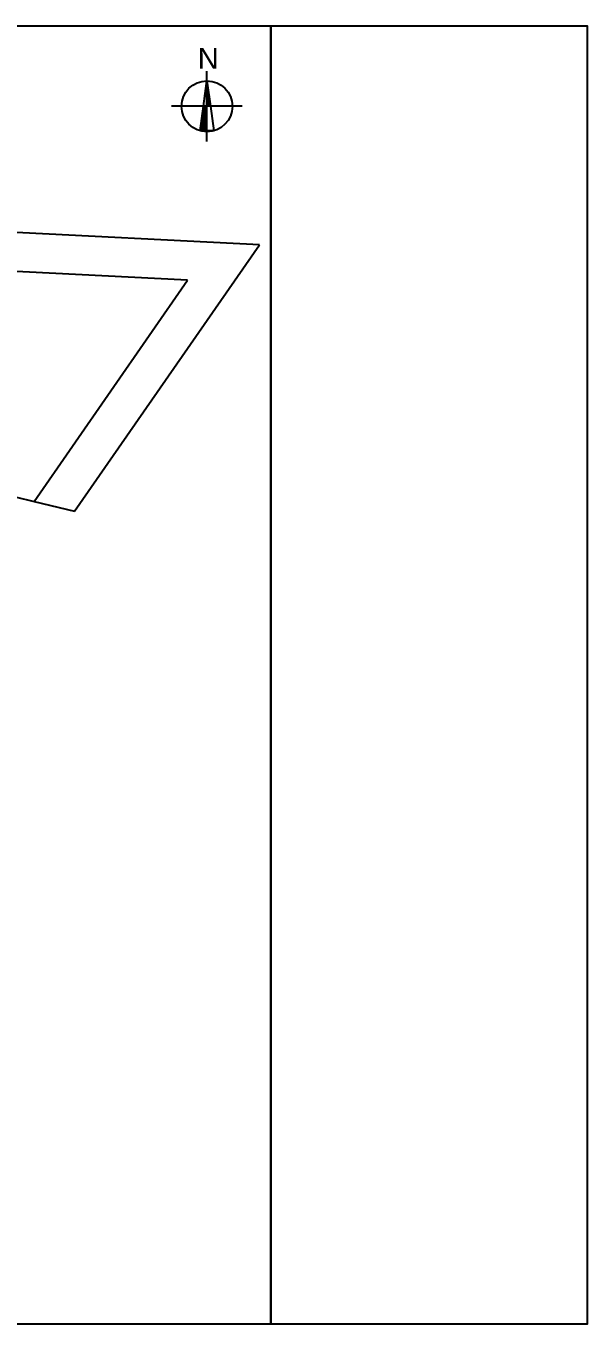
# Model space of a CAD drawing. Extents: x 136.1 to 233.1, y 82.3 to 162.3.
# Drawn here: x 198.5 to 233.1, y 82.3 to 162.3 of the extents above; entities that cross this region are included whole.
import ezdxf
from ezdxf.enums import TextEntityAlignment as Align

# ---------------------------------------------------------------- set-up
doc = ezdxf.new("R2010")
doc.units = 0
doc.layers.get('0').update_dxf_attribs({"linetype": 'CONTINUOUS'})
doc.layers.add('MURI------CAJ', color=4, linetype='CONTINUOUS')
doc.layers.add('VISTE-----CAF', color=2, linetype='CONTINUOUS')
doc.styles.add('HEL', font='helvetic')

# ---------------------------------------------------------------- blocks, each defined once
blk = doc.blocks.new('NORD')
at = {"color": 2}
for p, q in [((2.975, -4.786), (2.975, -2.611)), ((4.062, -3.698), (1.878, -3.698))]:
    blk.add_line(p, q, dxfattribs=at)
for p, q in [((2.975, -3.698), (2.975, -2.915)), ((2.975, -3.698), (2.865, -3.698)), ((3.084, -3.698), (2.975, -3.698)), ((2.975, -4.432), (2.975, -3.698))]:
    blk.add_line(p, q)
at = {"color": 1}
for p, q in [((2.976, -2.92), (2.975, -2.919)), ((2.976, -2.925), (2.975, -2.926)), ((2.983, -2.971), (2.975, -2.979)), ((2.984, -2.982), (2.975, -2.972)), ((2.989, -3.018), (2.975, -3.032)), ((2.993, -3.043), (2.975, -3.025)), ((2.996, -3.064), (2.975, -3.085)), ((3.002, -3.105), (2.975, -3.078)), ((3.002, -3.111), (2.975, -3.138)), ((3.01, -3.167), (2.975, -3.131)), ((3.009, -3.157), (2.975, -3.191)), ((3.019, -3.228), (2.975, -3.185)), ((3.015, -3.204), (2.975, -3.244)), ((3.027, -3.29), (2.975, -3.238)), ((3.022, -3.25), (2.975, -3.297)), ((3.036, -3.352), (2.975, -3.291)), ((3.028, -3.297), (2.975, -3.35)), ((3.035, -3.343), (2.975, -3.403)), ((3.045, -3.413), (2.975, -3.344)), ((3.041, -3.39), (2.975, -3.456)), ((3.053, -3.475), (2.975, -3.397)), ((3.048, -3.436), (2.975, -3.509)), ((3.062, -3.537), (2.975, -3.45)), ((3.054, -3.483), (2.975, -3.562)), ((3.07, -3.598), (2.975, -3.503)), ((3.061, -3.53), (2.975, -3.615)), ((3.079, -3.66), (2.975, -3.556)), ((3.067, -3.576), (2.975, -3.668)), ((2.975, -3.987), (2.801, -4.161)), ((2.975, -3.934), (2.809, -4.099)), ((2.975, -3.881), (2.818, -4.038)), ((2.975, -4.139), (2.825, -3.989)), ((2.975, -3.828), (2.827, -3.976)), ((2.975, -4.086), (2.831, -3.942)), ((2.975, -3.775), (2.835, -3.914)), ((2.975, -4.033), (2.838, -3.896)), ((2.975, -3.722), (2.844, -3.853)), ((2.975, -3.98), (2.844, -3.849)), ((2.975, -3.927), (2.851, -3.803)), ((2.945, -3.698), (2.852, -3.791)), ((2.975, -3.874), (2.857, -3.756)), ((2.892, -3.698), (2.861, -3.729)), ((2.975, -3.821), (2.864, -3.71)), ((2.975, -3.768), (2.905, -3.698)), ((2.975, -3.715), (2.958, -3.698)), ((3.064, -3.698), (2.975, -3.609)), ((3.011, -3.698), (2.975, -3.662)), ((3.074, -3.623), (2.998, -3.698)), ((3.08, -3.669), (3.051, -3.698)), ((2.975, -4.199), (2.766, -4.408)), ((2.863, -4.452), (2.773, -4.361)), ((2.975, -4.146), (2.775, -4.346)), ((2.975, -4.252), (2.775, -4.452)), ((2.916, -4.452), (2.779, -4.315)), ((2.975, -4.093), (2.783, -4.284)), ((2.969, -4.452), (2.786, -4.268)), ((2.975, -4.04), (2.792, -4.223)), ((2.975, -4.404), (2.792, -4.222)), ((2.975, -4.351), (2.799, -4.175)), ((2.975, -4.298), (2.805, -4.129)), ((2.975, -4.245), (2.812, -4.082)), ((2.975, -4.192), (2.818, -4.035)), ((2.975, -4.305), (2.828, -4.452)), ((2.975, -4.358), (2.881, -4.452)), ((2.81, -4.452), (2.766, -4.408)), ((2.975, -4.411), (2.934, -4.452))]:
    blk.add_line(p, q, dxfattribs=at)
at = {"color": 2}
for points in [[(2.865, -3.698), (2.975, -2.915)], [(2.975, -2.915), (3.084, -3.698)], [(2.76, -4.452), (2.865, -3.698)], [(3.084, -3.698), (3.19, -4.452), (2.975, -4.452)], [(2.975, -4.452), (2.76, -4.452)]]:
    blk.add_lwpolyline(points, dxfattribs=at)
blk.add_circle((2.975, -3.698), 0.784, dxfattribs=at)
at = {"color": 2, "style": 'HEL'}
blk.add_text('N', height=0.638, dxfattribs=at).set_placement((3.013, -2.542), align=Align.CENTER)

msp = doc.modelspace()

# ---------------------------------------------------------------- linework, layer by layer
for points in [[(136.72823, 162.3379), (213.56706, 162.3379), (213.56706, 82.33808), (136.72823, 82.33808)], [(213.56706, 162.3379), (233.06714, 162.3379), (233.06714, 82.33808), (213.56706, 82.33808)]]:
    msp.add_lwpolyline(points, close=True)
at = {"layer": 'MURI------CAJ'}
for p, q in [((208.44334, 146.66225), (185.68561, 147.82347)), ((198.98107, 133.03768), (208.44334, 146.66225)), ((192.65853, 134.56681), (198.98107, 133.03768))]:
    msp.add_line(p, q, dxfattribs=at)
at = {"layer": 'VISTE-----CAF'}
for p, q in [((212.8772, 148.83914), (186.19921, 150.20039)), ((201.48287, 132.43261), (212.8772, 148.83914)), ((198.98107, 133.03768), (201.48287, 132.43261))]:
    msp.add_line(p, q, dxfattribs=at)

# ---------------------------------------------------------------- block references
at = {"layer": 'MURI------CAJ', "xscale": 2, "yscale": 2, "zscale": 2}
msp.add_blockref('NORD', (203.68904, 164.78392), dxfattribs=at)

doc.saveas('drawing.dxf')
